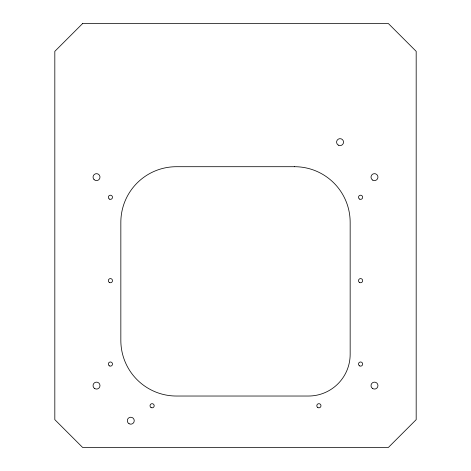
<?xml version="1.0" encoding="UTF-8"?>
<svg xmlns="http://www.w3.org/2000/svg" width="471" height="471" viewBox="0 0 471 471"><rect width="100%" height="100%" fill="white"/><g stroke="black" fill="none" stroke-linecap="round" stroke-linejoin="round"><path stroke-width="0.71" d="M82.619 23.55L54.819 51.345L54.819 419.655L82.619 447.45L388.381 447.45L416.181 419.655L416.181 51.345L388.381 23.55L82.619 23.55M294.569 166.705L176.431 166.705A55.596 55.596 0 0 0 120.841 222.294L120.841 340.433A55.596 55.596 0 0 0 176.431 396.029L308.464 396.029A41.695 41.695 0 0 0 350.159 354.333L350.159 222.294A55.596 55.596 0 0 0 294.569 166.705M109.372 199.086A2.084 2.084 0 0 0 112.498 197.278A2.084 2.084 0 0 0 109.372 195.477A2.084 2.084 0 0 0 109.372 199.086M109.372 282.476A2.084 2.084 0 0 0 112.498 280.669A2.084 2.084 0 0 0 109.372 278.861A2.084 2.084 0 0 0 109.372 282.476M151.067 407.562A2.084 2.084 0 0 0 154.194 405.755A2.084 2.084 0 0 0 151.067 403.947A2.084 2.084 0 0 0 151.067 407.562M359.544 199.086A2.084 2.084 0 0 0 362.67 197.278A2.084 2.084 0 0 0 359.544 195.477A2.084 2.084 0 0 0 359.544 199.086M317.848 407.562A2.084 2.084 0 0 0 320.975 405.755A2.084 2.084 0 0 0 317.848 403.947A2.084 2.084 0 0 0 317.848 407.562M359.544 282.476A2.084 2.084 0 0 0 362.67 280.669A2.084 2.084 0 0 0 359.544 278.861A2.084 2.084 0 0 0 359.544 282.476M359.544 365.867A2.084 2.084 0 0 0 362.67 364.059A2.084 2.084 0 0 0 359.544 362.252A2.084 2.084 0 0 0 359.544 365.867M109.372 365.867A2.084 2.084 0 0 0 112.498 364.059A2.084 2.084 0 0 0 109.372 362.252A2.084 2.084 0 0 0 109.372 365.867M94.777 388.61A3.474 3.474 0 0 0 99.993 385.602A3.474 3.474 0 0 0 94.777 382.593A3.474 3.474 0 0 0 94.777 388.61M94.059 179.586A3.474 3.474 0 0 0 99.87 178.026A3.474 3.474 0 0 0 95.619 173.77A3.474 3.474 0 0 0 94.059 179.586M372.744 388.61A3.474 3.474 0 0 0 377.96 385.602A3.474 3.474 0 0 0 372.744 382.593A3.474 3.474 0 0 0 372.744 388.61M372.744 180.134A3.474 3.474 0 0 0 377.96 177.125A3.474 3.474 0 0 0 372.744 174.117A3.474 3.474 0 0 0 372.744 180.134M338.325 145.139A3.474 3.474 0 0 0 343.542 142.13A3.474 3.474 0 0 0 338.325 139.122A3.474 3.474 0 0 0 338.325 145.139M129.03 423.712A3.474 3.474 0 0 0 134.247 420.703A3.474 3.474 0 0 0 129.03 417.695A3.474 3.474 0 0 0 129.03 423.712"/></g></svg>
